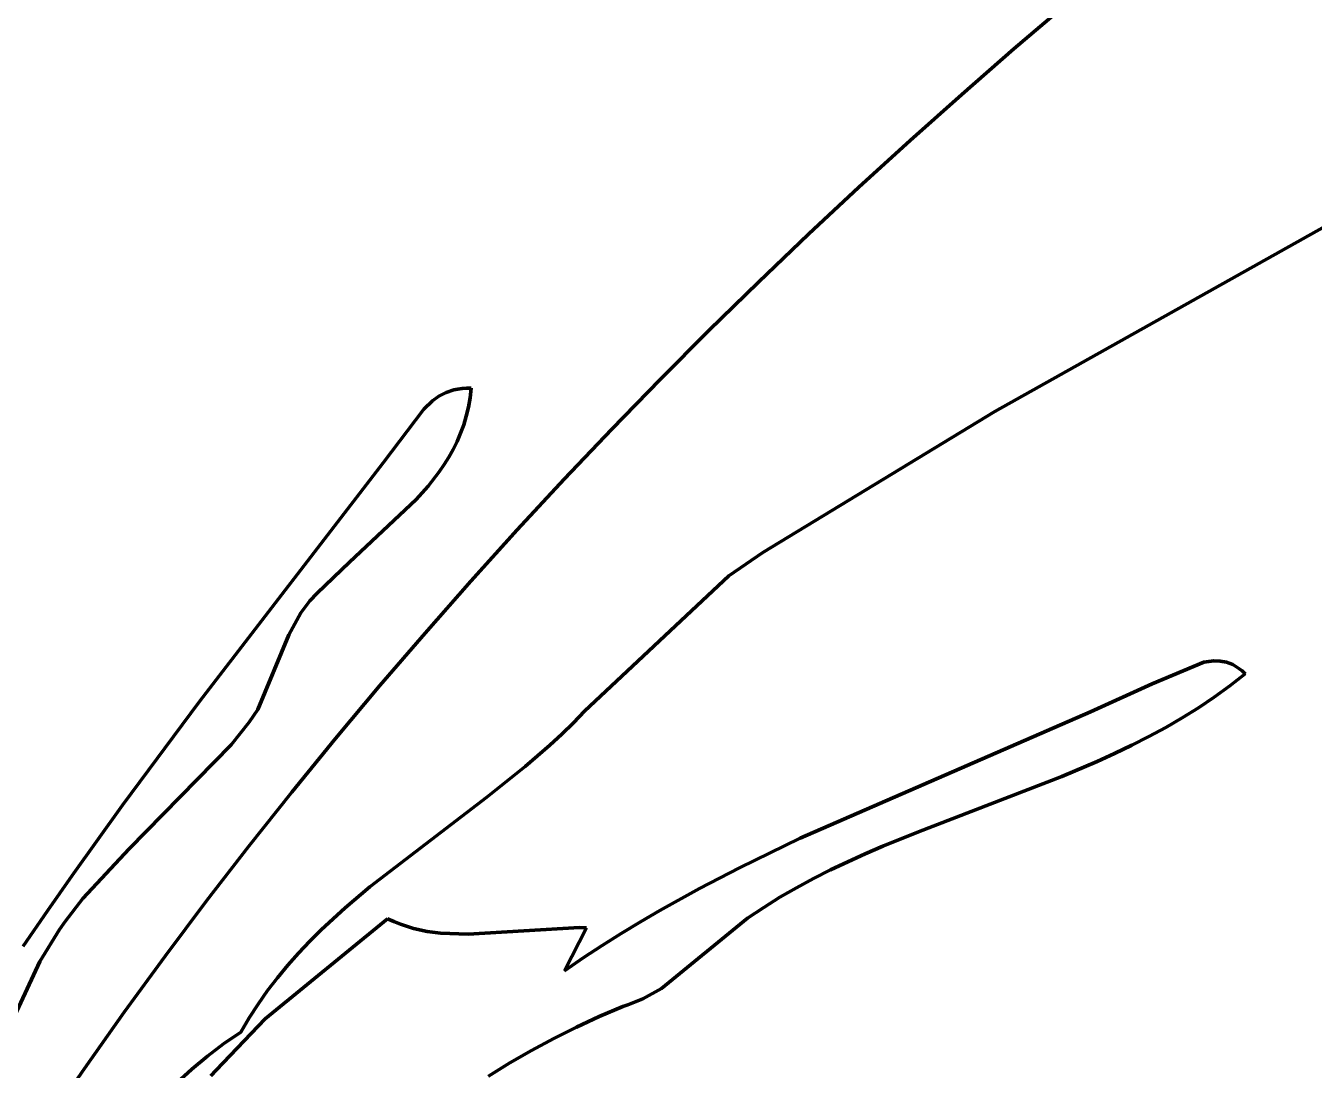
# Model space of a CAD drawing. Header units: millimetres. Extents: x 0 to 8.4, y 0 to 11.8.
# Drawn here: x 5.401 to 6.581, y 8.854 to 9.81 of the extents above; entities that cross this region are included whole.
import ezdxf

# ---------------------------------------------------------------- set-up
doc = ezdxf.new("R2010")
doc.units = ezdxf.units.MM
doc.layers.add('color#010101ff', color=7, linetype='CONTINUOUS', lineweight=100)
doc.layers.add('color#ffffffff', color=7, linetype='CONTINUOUS', lineweight=100)

msp = doc.modelspace()

# ---------------------------------------------------------------- linework, layer by layer
at = {"layer": 'color#010101ff'}
for p, q in [((6.3059, 9.7887), (6.354, 9.8298)), ((6.2582, 9.7471), (6.3059, 9.7887)), ((6.2109, 9.7049), (6.2582, 9.7471)), ((6.77, 9.727), (6.2884, 9.4568)), ((6.1641, 9.6622), (6.2109, 9.7049)), ((6.1178, 9.619), (6.1641, 9.6622)), ((6.0721, 9.5752), (6.1178, 9.619)), ((6.0268, 9.5309), (6.0721, 9.5752)), ((5.9821, 9.4861), (6.0268, 9.5309)), ((5.9379, 9.4407), (5.9821, 9.4861)), ((5.7738, 9.4665), (5.7797, 9.4708)), ((5.7797, 9.4708), (5.7862, 9.4742)), ((5.7862, 9.4742), (5.7932, 9.4766)), ((5.7932, 9.4766), (5.7969, 9.4774)), ((5.7969, 9.4774), (5.8008, 9.478)), ((5.8008, 9.478), (5.8049, 9.4782)), ((5.8049, 9.4782), (5.8092, 9.4781)), ((5.8092, 9.4781), (5.8082, 9.4694)), ((5.7285, 9.4099), (5.7657, 9.4589)), ((5.7657, 9.4589), (5.7738, 9.4665)), ((5.8067, 9.4608), (5.8047, 9.4526)), ((5.8082, 9.4694), (5.8067, 9.4608)), ((5.8047, 9.4526), (5.8023, 9.4446)), ((6.2884, 9.4568), (6.0761, 9.3276)), ((5.7995, 9.4369), (5.7962, 9.4294)), ((5.8023, 9.4446), (5.7995, 9.4369)), ((5.8943, 9.3948), (5.9379, 9.4407)), ((5.7962, 9.4294), (5.7926, 9.4221)), ((5.7887, 9.4151), (5.7844, 9.4082)), ((5.7926, 9.4221), (5.7887, 9.4151)), ((5.5605, 9.1914), (5.7285, 9.4099)), ((5.7798, 9.4015), (5.7698, 9.3885)), ((5.7844, 9.4082), (5.7798, 9.4015)), ((5.7698, 9.3885), (5.7589, 9.3762)), ((5.8512, 9.3484), (5.8943, 9.3948)), ((5.7589, 9.3762), (5.6978, 9.3189)), ((5.8088, 9.3015), (5.8512, 9.3484)), ((5.6978, 9.3189), (5.6682, 9.2904)), ((6.0761, 9.3276), (6.0449, 9.3064)), ((6.0449, 9.3064), (5.913, 9.1826)), ((5.7669, 9.254), (5.8088, 9.3015)), ((5.6616, 9.2836), (5.6533, 9.2725)), ((5.6682, 9.2904), (5.6616, 9.2836)), ((5.6533, 9.2725), (5.6424, 9.2524)), ((5.6424, 9.2524), (5.6138, 9.1841)), ((5.7257, 9.206), (5.7669, 9.254)), ((6.4323, 9.2075), (6.4798, 9.2273)), ((6.4798, 9.2273), (6.4888, 9.2286)), ((6.4888, 9.2286), (6.4948, 9.2284)), ((6.4948, 9.2284), (6.5006, 9.2273)), ((6.5006, 9.2273), (6.5063, 9.2251)), ((6.5063, 9.2251), (6.5091, 9.2235)), ((6.5091, 9.2235), (6.5119, 9.2216)), ((6.5174, 9.2168), (6.5035, 9.2058)), ((6.5119, 9.2216), (6.5147, 9.2194)), ((6.5147, 9.2194), (6.5174, 9.2168)), ((5.685, 9.1575), (5.7257, 9.206)), ((6.376, 9.1818), (6.4323, 9.2075)), ((6.5035, 9.2058), (6.4892, 9.1954)), ((5.49, 9.0963), (5.5605, 9.1914)), ((6.4892, 9.1954), (6.4747, 9.1856)), ((5.6138, 9.1841), (5.6061, 9.1725)), ((5.913, 9.1826), (5.9027, 9.1719)), ((6.1104, 9.0661), (6.376, 9.1818)), ((6.4598, 9.1763), (6.4448, 9.1675)), ((6.4747, 9.1856), (6.4598, 9.1763)), ((5.6061, 9.1725), (5.5896, 9.1516)), ((5.9027, 9.1719), (5.892, 9.1614)), ((6.4448, 9.1675), (6.4294, 9.1592)), ((5.5896, 9.1516), (5.496, 9.0566)), ((5.645, 9.1084), (5.685, 9.1575)), ((5.8811, 9.1513), (5.8586, 9.1317)), ((5.892, 9.1614), (5.8811, 9.1513)), ((6.4139, 9.1512), (6.3981, 9.1437)), ((6.4294, 9.1592), (6.4139, 9.1512)), ((6.3981, 9.1437), (6.3822, 9.1364)), ((5.8586, 9.1317), (5.8236, 9.1036)), ((6.3822, 9.1364), (6.3499, 9.1227)), ((6.3499, 9.1227), (6.2185, 9.0721)), ((5.6057, 9.0588), (5.645, 9.1084)), ((5.4441, 9.0321), (5.49, 9.0963)), ((5.8236, 9.1036), (5.7165, 9.0216)), ((6.2185, 9.0721), (6.1859, 9.0588)), ((5.567, 9.0087), (5.6057, 9.0588)), ((6.0547, 9.0391), (6.1104, 9.0661)), ((6.1859, 9.0588), (6.1698, 9.0519)), ((5.496, 9.0566), (5.4538, 9.0109)), ((6.1698, 9.0519), (6.1538, 9.0446)), ((6.018, 9.0201), (6.0547, 9.0391)), ((6.138, 9.0371), (6.1224, 9.0292)), ((6.1538, 9.0446), (6.138, 9.0371)), ((5.4215, 8.9998), (5.4441, 9.0321)), ((5.7165, 9.0216), (5.6938, 9.0023)), ((6.1224, 9.0292), (6.107, 9.0208)), ((5.4538, 9.0109), (5.4375, 8.9898)), ((5.9819, 9.0001), (6.018, 9.0201)), ((6.0918, 9.0121), (6.0769, 9.0028)), ((6.107, 9.0208), (6.0918, 9.0121)), ((5.3992, 8.9673), (5.4215, 8.9998)), ((5.529, 8.9581), (5.567, 9.0087)), ((5.6938, 9.0023), (5.6827, 8.9924)), ((5.9641, 8.9897), (5.9819, 9.0001)), ((6.0769, 9.0028), (6.0622, 8.993)), ((5.4375, 8.9898), (5.4323, 8.9825)), ((5.6207, 8.9009), (5.7325, 8.9925)), ((5.6827, 8.9924), (5.6719, 8.9822)), ((5.7325, 8.9925), (5.7384, 8.9898)), ((5.7384, 8.9898), (5.7444, 8.9874)), ((5.7444, 8.9874), (5.7565, 8.9836)), ((5.9464, 8.979), (5.9641, 8.9897)), ((6.0622, 8.993), (5.9832, 8.9285)), ((5.4323, 8.9825), (5.4144, 8.9534)), ((5.6719, 8.9822), (5.6614, 8.9718)), ((5.7565, 8.9836), (5.7688, 8.9809)), ((5.7688, 8.9809), (5.7812, 8.9792)), ((5.7812, 8.9792), (5.8064, 8.9782)), ((5.8064, 8.9782), (5.9084, 8.9843)), ((5.9146, 8.9841), (5.8945, 8.9449)), ((5.9084, 8.9843), (5.9146, 8.9841)), ((5.9289, 8.968), (5.9464, 8.979)), ((5.6614, 8.9718), (5.6512, 8.961)), ((5.9116, 8.9566), (5.9289, 8.968)), ((5.4144, 8.9534), (5.3512, 8.8176)), ((5.4917, 8.907), (5.529, 8.9581)), ((5.6512, 8.961), (5.6414, 8.9499)), ((5.8945, 8.9449), (5.9116, 8.9566)), ((5.6414, 8.9499), (5.6319, 8.9385)), ((5.6319, 8.9385), (5.6228, 8.9267)), ((5.9832, 8.9285), (5.9663, 8.9191)), ((5.6228, 8.9267), (5.6141, 8.9144)), ((5.9663, 8.9191), (5.9526, 8.9136)), ((5.4551, 8.8554), (5.4917, 8.907)), ((5.6141, 8.9144), (5.6059, 8.9017)), ((5.9479, 8.9121), (5.9264, 8.903)), ((5.9526, 8.9136), (5.9479, 8.9121)), ((5.5757, 8.8539), (5.6207, 8.9009)), ((5.6059, 8.9017), (5.5982, 8.8885)), ((5.9054, 8.8932), (5.8847, 8.8829)), ((5.9264, 8.903), (5.9054, 8.8932)), ((5.5982, 8.8885), (5.5826, 8.8779)), ((5.8847, 8.8829), (5.8645, 8.8719)), ((5.5826, 8.8779), (5.5677, 8.8666)), ((5.8645, 8.8719), (5.8446, 8.8604)), ((5.5677, 8.8666), (5.5535, 8.8547)), ((5.8446, 8.8604), (5.825, 8.8484)), ((5.4193, 8.8032), (5.4551, 8.8554)), ((5.5535, 8.8547), (5.5398, 8.8421)), ((5.5708, 8.8487), (5.5757, 8.8539))]:
    msp.add_line(p, q, dxfattribs=at)
at = {"layer": 'color#ffffffff'}
for p, q in [((6.354, 9.8298), (6.3059, 9.7887)), ((6.3059, 9.7887), (6.2582, 9.7471)), ((6.2582, 9.7471), (6.2109, 9.7049)), ((6.2884, 9.4568), (6.77, 9.727)), ((6.2109, 9.7049), (6.1641, 9.6622)), ((6.1641, 9.6622), (6.1178, 9.619)), ((6.1178, 9.619), (6.0721, 9.5752)), ((6.0721, 9.5752), (6.0268, 9.5309)), ((6.0268, 9.5309), (5.9821, 9.4861)), ((5.9821, 9.4861), (5.9379, 9.4407)), ((5.7797, 9.4708), (5.7738, 9.4665)), ((5.7862, 9.4742), (5.7797, 9.4708)), ((5.7932, 9.4766), (5.7862, 9.4742)), ((5.7969, 9.4774), (5.7932, 9.4766)), ((5.8008, 9.478), (5.7969, 9.4774)), ((5.8049, 9.4782), (5.8008, 9.478)), ((5.8092, 9.4781), (5.8049, 9.4782)), ((5.8082, 9.4694), (5.8092, 9.4781)), ((5.7657, 9.4589), (5.7285, 9.4099)), ((5.7738, 9.4665), (5.7657, 9.4589)), ((5.8047, 9.4526), (5.8067, 9.4608)), ((5.8067, 9.4608), (5.8082, 9.4694)), ((5.8023, 9.4446), (5.8047, 9.4526)), ((6.0761, 9.3276), (6.2884, 9.4568)), ((5.7962, 9.4294), (5.7995, 9.4369)), ((5.7995, 9.4369), (5.8023, 9.4446)), ((5.9379, 9.4407), (5.8943, 9.3948)), ((5.7926, 9.4221), (5.7962, 9.4294)), ((5.7844, 9.4082), (5.7887, 9.4151)), ((5.7887, 9.4151), (5.7926, 9.4221)), ((5.7285, 9.4099), (5.5605, 9.1914)), ((5.7698, 9.3885), (5.7798, 9.4015)), ((5.7798, 9.4015), (5.7844, 9.4082)), ((5.7589, 9.3762), (5.7698, 9.3885)), ((5.8943, 9.3948), (5.8512, 9.3484)), ((5.6978, 9.3189), (5.7589, 9.3762)), ((5.8512, 9.3484), (5.8088, 9.3015)), ((5.6682, 9.2904), (5.6978, 9.3189)), ((6.0449, 9.3064), (6.0761, 9.3276)), ((5.913, 9.1826), (6.0449, 9.3064)), ((5.8088, 9.3015), (5.7669, 9.254)), ((5.6533, 9.2725), (5.6616, 9.2836)), ((5.6616, 9.2836), (5.6682, 9.2904)), ((5.6424, 9.2524), (5.6533, 9.2725)), ((5.6138, 9.1841), (5.6424, 9.2524)), ((5.7669, 9.254), (5.7257, 9.206)), ((6.4798, 9.2273), (6.4323, 9.2075)), ((6.4888, 9.2286), (6.4798, 9.2273)), ((6.4948, 9.2284), (6.4888, 9.2286)), ((6.5006, 9.2273), (6.4948, 9.2284)), ((6.5063, 9.2251), (6.5006, 9.2273)), ((6.5091, 9.2235), (6.5063, 9.2251)), ((6.5119, 9.2216), (6.5091, 9.2235)), ((6.5035, 9.2058), (6.5174, 9.2168)), ((6.5147, 9.2194), (6.5119, 9.2216)), ((6.5174, 9.2168), (6.5147, 9.2194)), ((5.7257, 9.206), (5.685, 9.1575)), ((6.4323, 9.2075), (6.376, 9.1818)), ((6.4892, 9.1954), (6.5035, 9.2058)), ((5.5605, 9.1914), (5.49, 9.0963)), ((6.4747, 9.1856), (6.4892, 9.1954)), ((5.6061, 9.1725), (5.6138, 9.1841)), ((5.9027, 9.1719), (5.913, 9.1826)), ((6.376, 9.1818), (6.1104, 9.0661)), ((6.4448, 9.1675), (6.4598, 9.1763)), ((6.4598, 9.1763), (6.4747, 9.1856)), ((5.5896, 9.1516), (5.6061, 9.1725)), ((5.892, 9.1614), (5.9027, 9.1719)), ((6.4294, 9.1592), (6.4448, 9.1675)), ((5.496, 9.0566), (5.5896, 9.1516)), ((5.685, 9.1575), (5.645, 9.1084)), ((5.8586, 9.1317), (5.8811, 9.1513)), ((5.8811, 9.1513), (5.892, 9.1614)), ((6.3981, 9.1437), (6.4139, 9.1512)), ((6.4139, 9.1512), (6.4294, 9.1592)), ((6.3822, 9.1364), (6.3981, 9.1437)), ((5.8236, 9.1036), (5.8586, 9.1317)), ((6.3499, 9.1227), (6.3822, 9.1364)), ((6.2185, 9.0721), (6.3499, 9.1227)), ((5.645, 9.1084), (5.6057, 9.0588)), ((5.49, 9.0963), (5.4441, 9.0321)), ((5.7165, 9.0216), (5.8236, 9.1036)), ((6.1859, 9.0588), (6.2185, 9.0721)), ((5.6057, 9.0588), (5.567, 9.0087)), ((6.1104, 9.0661), (6.0547, 9.0391)), ((6.1698, 9.0519), (6.1859, 9.0588)), ((5.4538, 9.0109), (5.496, 9.0566)), ((6.1538, 9.0446), (6.1698, 9.0519)), ((6.0547, 9.0391), (6.018, 9.0201)), ((6.1224, 9.0292), (6.138, 9.0371)), ((6.138, 9.0371), (6.1538, 9.0446)), ((5.4441, 9.0321), (5.4215, 8.9998)), ((5.6938, 9.0023), (5.7165, 9.0216)), ((6.107, 9.0208), (6.1224, 9.0292)), ((5.4375, 8.9898), (5.4538, 9.0109)), ((6.018, 9.0201), (5.9819, 9.0001)), ((6.0769, 9.0028), (6.0918, 9.0121)), ((6.0918, 9.0121), (6.107, 9.0208)), ((5.4215, 8.9998), (5.3992, 8.9673)), ((5.567, 9.0087), (5.529, 8.9581)), ((5.6827, 8.9924), (5.6938, 9.0023)), ((5.9819, 9.0001), (5.9641, 8.9897)), ((6.0622, 8.993), (6.0769, 9.0028)), ((5.4323, 8.9825), (5.4375, 8.9898)), ((5.7325, 8.9925), (5.6207, 8.9009)), ((5.6719, 8.9822), (5.6827, 8.9924)), ((5.7384, 8.9898), (5.7325, 8.9925)), ((5.7444, 8.9874), (5.7384, 8.9898)), ((5.7565, 8.9836), (5.7444, 8.9874)), ((5.9641, 8.9897), (5.9464, 8.979)), ((5.9832, 8.9285), (6.0622, 8.993)), ((5.4144, 8.9534), (5.4323, 8.9825)), ((5.6614, 8.9718), (5.6719, 8.9822)), ((5.7688, 8.9809), (5.7565, 8.9836)), ((5.7812, 8.9792), (5.7688, 8.9809)), ((5.8064, 8.9782), (5.7812, 8.9792)), ((5.9084, 8.9843), (5.8064, 8.9782)), ((5.8945, 8.9449), (5.9146, 8.9841)), ((5.9146, 8.9841), (5.9084, 8.9843)), ((5.9464, 8.979), (5.9289, 8.968)), ((5.6512, 8.961), (5.6614, 8.9718)), ((5.9289, 8.968), (5.9116, 8.9566)), ((5.3512, 8.8176), (5.4144, 8.9534)), ((5.529, 8.9581), (5.4917, 8.907)), ((5.6414, 8.9499), (5.6512, 8.961)), ((5.9116, 8.9566), (5.8945, 8.9449)), ((5.6319, 8.9385), (5.6414, 8.9499)), ((5.6228, 8.9267), (5.6319, 8.9385)), ((5.9663, 8.9191), (5.9832, 8.9285)), ((5.6141, 8.9144), (5.6228, 8.9267)), ((5.9526, 8.9136), (5.9663, 8.9191)), ((5.4917, 8.907), (5.4551, 8.8554)), ((5.6059, 8.9017), (5.6141, 8.9144)), ((5.9264, 8.903), (5.9479, 8.9121)), ((5.9479, 8.9121), (5.9526, 8.9136)), ((5.6207, 8.9009), (5.5757, 8.8539)), ((5.5982, 8.8885), (5.6059, 8.9017)), ((5.8847, 8.8829), (5.9054, 8.8932)), ((5.9054, 8.8932), (5.9264, 8.903)), ((5.5826, 8.8779), (5.5982, 8.8885)), ((5.8645, 8.8719), (5.8847, 8.8829)), ((5.5677, 8.8666), (5.5826, 8.8779)), ((5.8446, 8.8604), (5.8645, 8.8719)), ((5.5535, 8.8547), (5.5677, 8.8666)), ((5.825, 8.8484), (5.8446, 8.8604)), ((5.4551, 8.8554), (5.4193, 8.8032)), ((5.5398, 8.8421), (5.5535, 8.8547)), ((5.5757, 8.8539), (5.5708, 8.8487))]:
    msp.add_line(p, q, dxfattribs=at)

doc.saveas('drawing.dxf')
